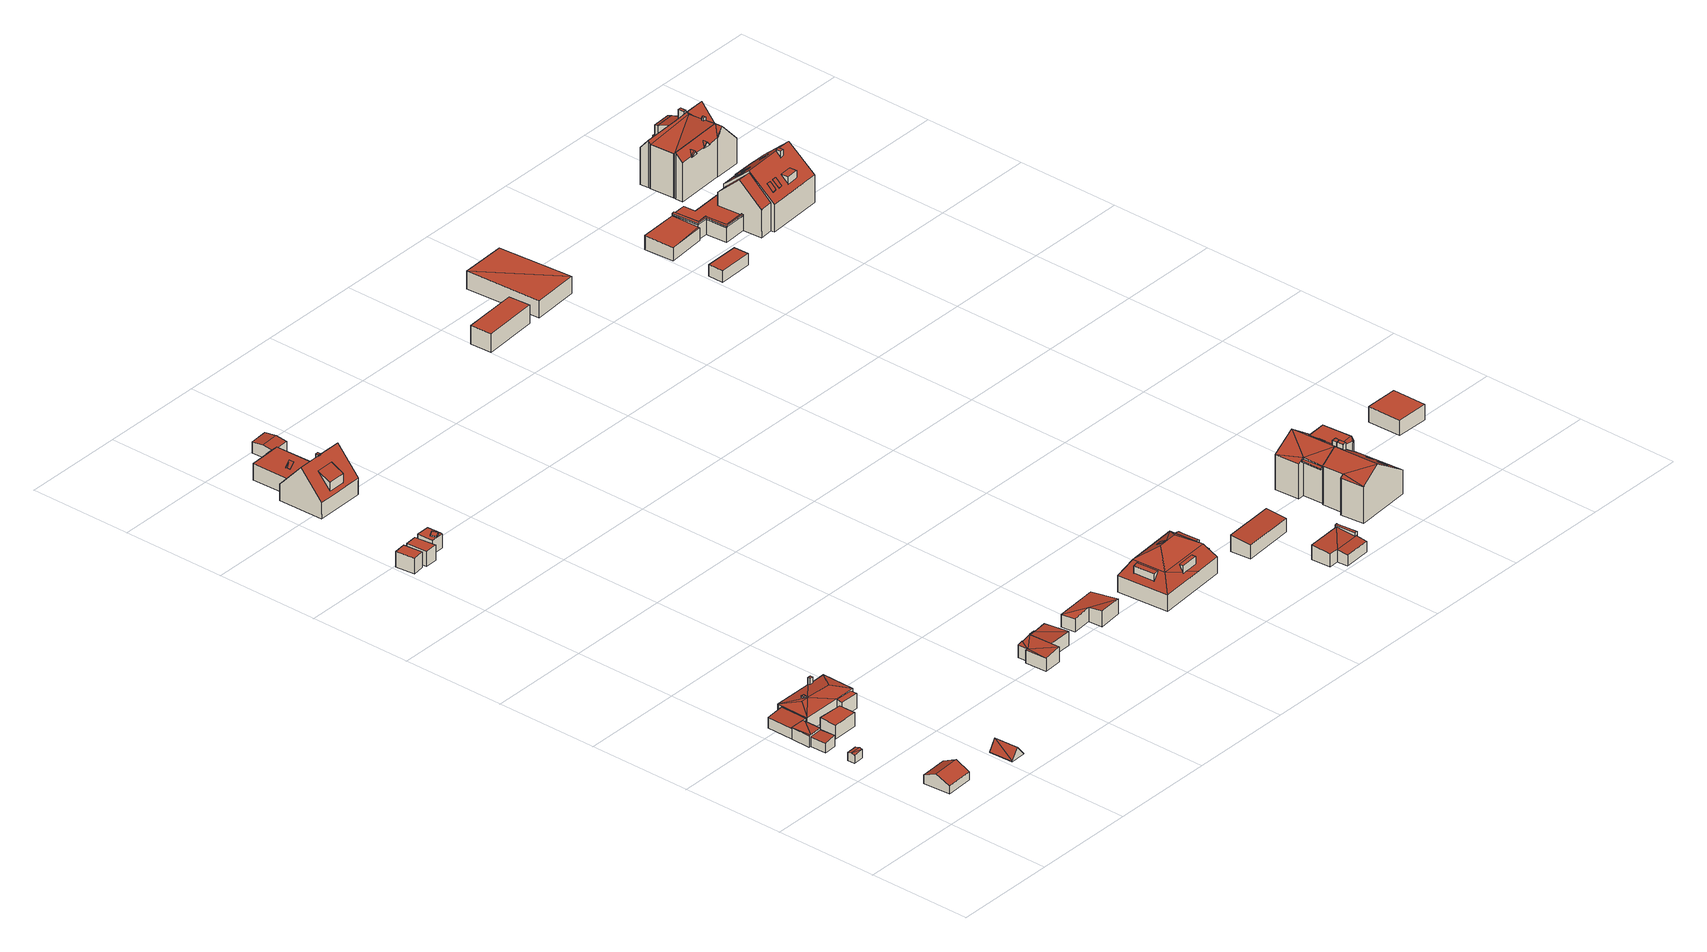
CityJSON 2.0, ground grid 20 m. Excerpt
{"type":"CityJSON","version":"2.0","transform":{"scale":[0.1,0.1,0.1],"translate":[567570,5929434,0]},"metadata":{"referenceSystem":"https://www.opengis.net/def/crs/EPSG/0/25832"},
"CityObjects":{
"building1":{"type":"Building","attributes":{"Grundfläche 2D":"28.765367","Grundhöhe NN":"0.963"},"geometry":[{"type":"Solid","lod":"3","boundaries":[[[[0,1,2,3]],[[4,0,3,5]],[[5,3,2,6,7]],[[4,5,7,8]],[[1,0,4,8,9]],[[2,1,9,6]],[[7,6,9,8]]]],"semantics":{"surfaces":[{"type":"RoofSurface"},{"type":"WallSurface"},{"type":"GroundSurface"}],"values":[[0,0,1,1,1,1,2]]}}]},
"building2":{"type":"Building","attributes":{"Grundfläche 2D":"3.026396","Grundhöhe NN":"0.778"},"geometry":[{"type":"Solid","lod":"3","boundaries":[[[[10,11,12,13]],[[14,13,15]],[[13,14,10]],[[15,13,12,16,17]],[[14,15,17,18]],[[11,10,14,18,19]],[[12,11,19,16]],[[17,16,19,18]]]],"semantics":{"surfaces":[{"type":"RoofSurface"},{"type":"WallSurface"},{"type":"GroundSurface"}],"values":[[0,0,0,1,1,1,1,2]]}}]},
"building3":{"type":"Building","attributes":{"Grundfläche 2D":"35.571450","Grundhöhe NN":"1.065"},"geometry":[{"type":"Solid","lod":"3","boundaries":[[[[20,21,22,23,24]],[[25,26,24,27]],[[25,27,28]],[[26,25,29]],[[30,31,32,33]],[[31,30,34]],[[22,21,35,36]],[[23,22,36,37]],[[24,38,39,20]],[[21,20,39,35]],[[24,23,27]],[[27,23,37,40,28]],[[31,29,25,28,40,41,32]],[[26,29,31,42,38,24]],[[33,32,41,43]],[[30,33,43,44]],[[34,30,44,45]],[[31,34,45,42]],[[42,45,44,43,41,40,37,36,35,39,38]]]],"semantics":{"surfaces":[{"type":"RoofSurface"},{"type":"WallSurface"},{"type":"GroundSurface"}],"values":[[0,0,0,0,0,0,1,1,1,1,1,1,1,1,1,1,1,1,2]]}}]},
"building4":{"type":"Building","attributes":{"Grundfläche 2D":"15.609626","Grundhöhe NN":"1.033"},"geometry":[{"type":"Solid","lod":"3","boundaries":[[[[46,47,48,49]],[[50,51,49,48]],[[51,52,46,49]],[[52,53,47,46]],[[53,50,48,47]],[[53,52,51,50]]]],"semantics":{"surfaces":[{"type":"RoofSurface"},{"type":"WallSurface"},{"type":"GroundSurface"}],"values":[[0,1,1,1,1,2]]}}]},
"building5":{"type":"Building","attributes":{"Grundfläche 2D":"75.733004","Grundhöhe NN":"1.033"},"children":["building5-1","building5-2"],"geometry":[{"type":"Solid","lod":"3","boundaries":[[[[54,55,56]],[[55,57,56]],[[57,58,59,60,56]],[[61,58,57]],[[62,63,61]],[[63,58,61]],[[64,58,62]],[[62,58,63]],[[64,65,66,59,58]],[[60,59,66]],[[67,68,69,70]],[[54,56,71,72]],[[55,54,72,73]],[[57,55,73,74]],[[61,57,74,75]],[[62,61,75,76]],[[69,77,78,66,65,64,62,76,79,70]],[[60,66,78,80]],[[56,60,80,71]],[[67,70,79,81]],[[68,67,81,82]],[[69,68,82,77]],[[72,71,80,78,77,82,81,79,76,75,74,73]]]],"semantics":{"surfaces":[{"type":"RoofSurface"},{"type":"WallSurface"},{"type":"GroundSurface"}],"values":[[0,0,0,0,0,0,0,0,0,0,0,1,1,1,1,1,1,1,1,1,1,1,2]]}}]},
"building5-1":{"type":"BuildingInstallation","parents":["building5"],"geometry":[{"type":"MultiSurface","lod":"3","boundaries":[[[83,84,85,86]],[[86,85,87,88]],[[83,86,88,89]],[[84,83,89,90]],[[85,84,90,87]]],"semantics":{"surfaces":[{"type":"RoofSurface"},{"type":"WallSurface"}],"values":[0,1,1,1,1]}}]},
"building5-2":{"type":"BuildingInstallation","parents":["building5"],"geometry":[{"type":"MultiSurface","lod":"3","boundaries":[[[91,92,93,94,95,96,97]],[[57,98,95,94]],[[55,57,94,93]],[[98,99,100,97,96,95]],[[100,56,54,92,91,97]],[[54,55,93,92]]],"semantics":{"surfaces":[{"type":"RoofSurface"},{"type":"WallSurface"}],"values":[0,1,1,1,1,1]}}]},
"building6":{"type":"Building","attributes":{"Grundfläche 2D":"14.058391","Grundhöhe NN":"1.141"},"geometry":[{"type":"Solid","lod":"3","boundaries":[[[[101,102,103]],[[101,103,104]],[[105,101,104,106]],[[103,102,107,108]],[[106,104,103,108,109]],[[105,106,109,110]],[[107,102,101,105,110]],[[109,108,107,110]]]],"semantics":{"surfaces":[{"type":"RoofSurface"},{"type":"WallSurface"},{"type":"GroundSurface"}],"values":[[0,0,0,1,1,1,1,2]]}}]},
"building7":{"type":"Building","attributes":{"Grundfläche 2D":"8.902549","Grundhöhe NN":"1.342"},"geometry":[{"type":"Solid","lod":"3","boundaries":[[[[111,112,113,114]],[[115,116,114,113]],[[116,117,111,114]],[[117,118,112,111]],[[118,115,113,112]],[[118,117,116,115]]]],"semantics":{"surfaces":[{"type":"RoofSurface"},{"type":"WallSurface"},{"type":"GroundSurface"}],"values":[[0,1,1,1,1,2]]}}]},
"building8":{"type":"Building","attributes":{"Grundfläche 2D":"9.671020","Grundhöhe NN":"1.329"},"geometry":[{"type":"Solid","lod":"3","boundaries":[[[[119,120,121,122]],[[123,124,122,121]],[[124,125,119,122]],[[125,126,120,119]],[[126,123,121,120]],[[126,125,124,123]]]],"semantics":{"surfaces":[{"type":"RoofSurface"},{"type":"WallSurface"},{"type":"GroundSurface"}],"values":[[0,1,1,1,1,2]]}}]},
"building9":{"type":"Building","attributes":{"Grundfläche 2D":"7.572092","Grundhöhe NN":"1.431"},"children":["building9-1"],"geometry":[{"type":"Solid","lod":"3","boundaries":[[[[127,128,129,130,131,132]],[[128,127,132,133,134]],[[135,130,129,128,134,136]],[[131,130,135,137]],[[132,131,137,133]],[[136,134,133,137,135]]]],"semantics":{"surfaces":[{"type":"RoofSurface"},{"type":"WallSurface"},{"type":"GroundSurface"}],"values":[[0,1,1,1,1,2]]}}]},
"building9-1":{"type":"BuildingInstallation","parents":["building9"],"geometry":[{"type":"MultiSurface","lod":"3","boundaries":[[[138,139,140,141]],[[142,143,141,140]],[[138,141,143,127]],[[139,138,127,144]],[[144,142,140,139]]],"semantics":{"surfaces":[{"type":"RoofSurface"},{"type":"WallSurface"}],"values":[0,1,1,1,1]}}]},
"building10":{"type":"Building","attributes":{"Grundfläche 2D":"122.732711","Grundhöhe NN":"0.985"},"children":["building10-1","building10-2","building10-3","building10-4"],"geometry":[{"type":"Solid","lod":"3","boundaries":[[[[145,146,147,148,149,150,151]],[[152,153,154,155,156,157,158,159,160,161,162],[146,145,163,164,165,166,148,147]],[[167,168,169,170]],[[152,171,167,153]],[[167,170,153]],[[172,173,158,157]],[[157,170,172]],[[155,154,153,170,157,156]],[[174,169,168]],[[174,172,170,169]],[[166,165,164,163,151,150,149]],[[145,151,163]],[[149,148,166]],[[171,152,162,175,176]],[[167,171,176,177]],[[168,167,177,178]],[[174,168,178,179]],[[172,174,179,180]],[[173,172,180,181]],[[159,158,173,181,182]],[[162,161,160,159,182,175]],[[178,177,176,175,182,181,180,179]]]],"semantics":{"surfaces":[{"type":"RoofSurface"},{"type":"WallSurface"},{"type":"GroundSurface"}],"values":[[0,0,0,0,0,0,0,0,0,0,1,1,1,1,1,1,1,1,1,1,1,2]]}}]},
"building10-1":{"type":"BuildingInstallation","parents":["building10"],"geometry":[{"type":"MultiSurface","lod":"3","boundaries":[[[183,184,185,186]],[[184,183,187,188]],[[183,186,189,187]],[[186,185,190,189]],[[185,184,188,190]]],"semantics":{"surfaces":[{"type":"RoofSurface"},{"type":"WallSurface"}],"values":[0,1,1,1,1]}}]},
"building10-2":{"type":"BuildingInstallation","parents":["building10"],"geometry":[{"type":"MultiSurface","lod":"3","boundaries":[[[191,192,193,194,195,196,197]],[[193,198,199,194]],[[195,194,199,200]],[[201,197,196,195,200,154]],[[191,197,201,202]],[[198,193,192,191,202,156]]],"semantics":{"surfaces":[{"type":"RoofSurface"},{"type":"WallSurface"}],"values":[0,1,1,1,1,1]}}]},
"building10-3":{"type":"BuildingInstallation","parents":["building10"],"geometry":[{"type":"MultiSurface","lod":"3","boundaries":[[[203,204,205,206]],[[205,204,207,208]],[[205,208,206]],[[208,209,206]],[[203,206,209,210]],[[204,203,210,207]]],"semantics":{"surfaces":[{"type":"RoofSurface"},{"type":"WallSurface"}],"values":[0,1,1,1,1,1]}}]},
"building10-4":{"type":"BuildingInstallation","parents":["building10"],"geometry":[{"type":"MultiSurface","lod":"3","boundaries":[[[211,212,213,214]],[[214,213,215,216]],[[211,214,216,217]],[[213,212,218,215]],[[212,211,217,218]]],"semantics":{"surfaces":[{"type":"RoofSurface"},{"type":"WallSurface"}],"values":[0,1,1,1,1]}}]},
"building11":{"type":"Building","attributes":{"Grundfläche 2D":"21.271327","Grundhöhe NN":"0.801"},"geometry":[{"type":"Solid","lod":"3","boundaries":[[[[219,220,221]],[[222,220,219]],[[223,219,221,224]],[[225,219,226]],[[222,219,225]],[[227,228,221,220]],[[228,229,224,221]],[[229,230,223,224]],[[230,231,219,223]],[[231,232,226,219]],[[232,233,225,226]],[[233,234,222,225]],[[234,227,220,222]],[[230,229,228,227,234,233,232,231]]]],"semantics":{"surfaces":[{"type":"RoofSurface"},{"type":"WallSurface"},{"type":"GroundSurface"}],"values":[[0,0,0,0,0,1,1,1,1,1,1,1,1,2]]}}]},
"building12":{"type":"Building","attributes":{"Grundfläche 2D":"23.156487","Grundhöhe NN":"0.763"},"geometry":[{"type":"Solid","lod":"3","boundaries":[[[[235,236,237]],[[238,239,235]],[[239,240,235]],[[235,240,241,242,236]],[[235,237,243,244]],[[238,235,244,245]],[[239,238,245,246]],[[240,239,246,247]],[[241,240,247,248]],[[242,241,248,249]],[[236,242,249,250]],[[237,236,250,243]],[[244,243,250,249,248,247,246,245]]]],"semantics":{"surfaces":[{"type":"RoofSurface"},{"type":"WallSurface"},{"type":"GroundSurface"}],"values":[[0,0,0,0,1,1,1,1,1,1,1,1,2]]}}]},
"building13":{"type":"Building","attributes":{"Grundfläche 2D":"15.712803","Grundhöhe NN":"0.996"},"geometry":[{"type":"Solid","lod":"3","boundaries":[[[[251,252,253,254]],[[255,251,254,256]],[[256,254,253,257,258]],[[255,256,258,259]],[[252,251,255,259,260]],[[253,252,260,257]],[[258,257,260,259]]]],"semantics":{"surfaces":[{"type":"RoofSurface"},{"type":"WallSurface"},{"type":"GroundSurface"}],"values":[[0,0,1,1,1,1,2]]}}]},
"building14":{"type":"Building","attributes":{"Grundfläche 2D":"34.696853","Grundhöhe NN":"0.841"},"geometry":[{"type":"Solid","lod":"3","boundaries":[[[[261,262,263,264]],[[261,264,265]],[[262,261,266]],[[267,268,264,263]],[[268,269,265,264]],[[269,270,261,265]],[[270,271,266,261]],[[271,272,262,266]],[[272,267,263,262]],[[272,271,270,269,268,267]]]],"semantics":{"surfaces":[{"type":"RoofSurface"},{"type":"WallSurface"},{"type":"GroundSurface"}],"values":[[0,0,0,1,1,1,1,1,1,2]]}}]},
"building15":{"type":"Building","attributes":{"Grundfläche 2D":"142.302192","Grundhöhe NN":"1.542"},"children":["building15-1","building15-2","building15-3","building15-4","building15-5","building15-6"],"geometry":[{"type":"Solid","lod":"3","boundaries":[[[[273,274,275,276,277]],[[278,279,280,273,277,281]],[[281,282,280,279,278]],[[283,284,285,276,275]],[[281,285,284,282]],[[286,276,285,287]],[[287,285,281]],[[288,289,276,286]],[[288,286,287,281,277,289]],[[277,276,289]],[[275,274,273,290,291]],[[284,283,275,291,292]],[[282,284,292,293]],[[273,280,282,293,290]],[[292,291,290,293]]]],"semantics":{"surfaces":[{"type":"RoofSurface"},{"type":"WallSurface"},{"type":"GroundSurface"}],"values":[[0,0,0,0,0,0,0,0,0,0,1,1,1,1,2]]}}]},
"building15-1":{"type":"BuildingInstallation","parents":["building15"],"geometry":[{"type":"MultiSurface","lod":"3","boundaries":[[[294,295,296,297]],[[294,297,298,299]],[[295,294,299,300]],[[297,296,301,298]],[[296,295,300,301]]],"semantics":{"surfaces":[{"type":"RoofSurface"},{"type":"WallSurface"}],"values":[0,1,1,1,1]}}]},
"building15-2":{"type":"BuildingInstallation","parents":["building15"],"geometry":[{"type":"MultiSurface","lod":"3","boundaries":[[[302,303,304,305]],[[304,303,306,307]],[[305,304,307,308]],[[302,305,308,309]],[[303,302,309,306]]],"semantics":{"surfaces":[{"type":"RoofSurface"},{"type":"WallSurface"}],"values":[0,1,1,1,1]}}]},
"building15-3":{"type":"BuildingInstallation","parents":["building15"],"geometry":[{"type":"MultiSurface","lod":"3","boundaries":[[[310,311,312,313,314,315,316,317,318]],[[318,319,311,310]],[[315,314,313,320,321]],[[322,319,318,317,316,315,321,323]]],"semantics":{"surfaces":[{"type":"RoofSurface"},{"type":"WallSurface"}],"values":[0,1,1,1]}}]},
"building15-4":{"type":"BuildingInstallation","parents":["building15"],"geometry":[{"type":"MultiSurface","lod":"3","boundaries":[[[324,325,326,327]],[[279,328,326,325,329]],[[327,326,328]],[[325,324,278,329]]],"semantics":{"surfaces":[{"type":"RoofSurface"},{"type":"WallSurface"}],"values":[0,1,1,1]}}]},
"building15-5":{"type":"BuildingInstallation","parents":["building15"],"geometry":[{"type":"MultiSurface","lod":"3","boundaries":[[[330,331,332,333]],[[331,330,334,335]],[[332,331,335]],[[334,330,333]]],"semantics":{"surfaces":[{"type":"RoofSurface"},{"type":"WallSurface"}],"values":[0,1,1,1]}}]},
"building15-6":{"type":"BuildingInstallation","parents":["building15"],"geometry":[{"type":"MultiSurface","lod":"3","boundaries":[[[336,337,338,339]],[[340,341,339,338]],[[341,342,336,339]],[[342,343,337,336]],[[343,340,338,337]],[[343,342,341,340]]],"semantics":{"surfaces":[{"type":"RoofSurface"},{"type":"WallSurface"},{"type":"OuterCeilingSurface"}],"values":[0,1,1,1,1,2]}}]},
"building16":{"type":"Building","attributes":{"Grundfläche 2D":"39.949111","Grundhöhe NN":"1.411"},"geometry":[{"type":"Solid","lod":"3","boundaries":[[[[344,345,346,347]],[[348,349,347,346]],[[349,350,344,347]],[[350,351,345,344]],[[351,348,346,345]],[[351,350,349,348]]]],"semantics":{"surfaces":[{"type":"RoofSurface"},{"type":"WallSurface"},{"type":"GroundSurface"}],"values":[[0,1,1,1,1,2]]}}]},
"building17":{"type":"Building","attributes":{"Grundfläche 2D":"39.279171","Grundhöhe NN":"1.179"},"children":["building17-1"],"geometry":[{"type":"Solid","lod":"3","boundaries":[[[[352,353,354]],[[353,355,354]],[[353,356,357,358]],[[353,358,359,360]],[[360,355,353]],[[360,359,358,361,362]],[[363,355,360]],[[352,354,364,365]],[[353,352,365,366]],[[356,353,366,367]],[[357,356,367,368]],[[358,357,368,369]],[[361,358,369,370]],[[362,361,370,371]],[[360,362,371,372]],[[363,360,372,373]],[[354,355,374,364]],[[355,363,373,374]],[[374,373,372,371,370,369,368,367,366,365,364]]]],"semantics":{"surfaces":[{"type":"RoofSurface"},{"type":"WallSurface"},{"type":"GroundSurface"}],"values":[[0,0,0,0,0,0,0,1,1,1,1,1,1,1,1,1,1,1,2]]}}]},
"building17-1":{"type":"BuildingInstallation","parents":["building17"],"geometry":[{"type":"MultiSurface","lod":"3","boundaries":[[[375,376,377,378,379,380,381,382]],[[352,353,383,359,378,377,376,375]],[[359,360,363,380,379,378]],[[380,363,355,381]],[[355,354,382,381]],[[354,352,375,382]]],"semantics":{"surfaces":[{"type":"RoofSurface"},{"type":"WallSurface"}],"values":[0,1,1,1,1,1]}}]},
"building18":{"type":"Building","attributes":{"Grundfläche 2D":"45.329506","Grundhöhe NN":"1.155"},"geometry":[{"type":"Solid","lod":"3","boundaries":[[[[384,385,386,387]],[[388,389,387,386]],[[389,390,384,387]],[[390,391,385,384]],[[391,388,386,385]],[[391,390,389,388]]]],"semantics":{"surfaces":[{"type":"RoofSurface"},{"type":"WallSurface"},{"type":"GroundSurface"}],"values":[[0,1,1,1,1,2]]}}]},
"building19":{"type":"Building","attributes":{"Grundfläche 2D":"93.588406","Grundhöhe NN":"1.246"},"children":["building19-1","building19-2","building19-3","building19-4"],"geometry":[{"type":"Solid","lod":"3","boundaries":[[[[392,393,394,395,396,397,398,399]],[[400,401,399,398,397]],[[402,403,401]],[[403,399,401]],[[404,405,400,397,396,395,394,393,406,407]],[[401,400,405,408]],[[402,401,408,409]],[[403,402,409,410]],[[392,399,403,410,411]],[[393,392,411,406]],[[407,406,411,410,409,408,405,404]]]],"semantics":{"surfaces":[{"type":"RoofSurface"},{"type":"WallSurface"},{"type":"GroundSurface"}],"values":[[0,0,0,0,1,1,1,1,1,1,2]]}}]},
"building19-1":{"type":"BuildingInstallation","parents":["building19"],"geometry":[{"type":"MultiSurface","lod":"3","boundaries":[[[412,413,414,415,416,417]],[[418,415,414,413,396,419]],[[418,420,416,415]],[[420,394,417,416]],[[394,395,396,413,412,417]]],"semantics":{"surfaces":[{"type":"RoofSurface"},{"type":"WallSurface"}],"values":[0,1,1,1,1]}}]},
"building19-2":{"type":"BuildingInstallation","parents":["building19"],"geometry":[{"type":"MultiSurface","lod":"3","boundaries":[[[421,422,423,424,425,426]],[[427,428,422,421,426]],[[428,429,430,424,423,422]],[[430,431,425,424]],[[431,427,426,425]]],"semantics":{"surfaces":[{"type":"RoofSurface"},{"type":"WallSurface"}],"values":[0,1,1,1,1]}}]},
"building19-3":{"type":"BuildingInstallation","parents":["building19"],"geometry":[{"type":"MultiSurface","lod":"3","boundaries":[[[432,425,433,434]],[[425,432,435,431]],[[433,425,431,436]],[[434,433,436,437]],[[432,434,437,435]]],"semantics":{"surfaces":[{"type":"RoofSurface"},{"type":"WallSurface"}],"values":[0,1,1,1,1]}}]},
"building19-4":{"type":"BuildingInstallation","parents":["building19"],"geometry":[{"type":"MultiSurface","lod":"3","boundaries":[[[438,439,440,441,442,443]],[[444,445,443,442,441]],[[445,446,438,443]],[[446,447,439,438]],[[441,440,439,447,448,444]]],"semantics":{"surfaces":[{"type":"RoofSurface"},{"type":"WallSurface"}],"values":[0,1,1,1,1]}}]},
"building20":{"type":"Building","attributes":{"Grundfläche 2D":"95.461727","Grundhöhe NN":"1.353"},"children":["building20-1","building20-2","building20-3"],"geometry":[{"type":"Solid","lod":"3","boundaries":[[[[449,450,451,452]],[[453,452,451,454]],[[455,454,451,450,456]],[[454,455,457,458]],[[459,453,454,458]],[[460,397,396,395,461,462,394,393,463],[464,465,466,467,468,457,455,456,450,449],[469,470,469,397]],[[471,472,460]],[[472,397,460]],[[471,473,474,472]],[[400,397,472]],[[452,465,464,449]],[[458,457,468]],[[468,467,466,453,459,458]],[[466,465,452,453]],[[463,393,475,476]],[[471,460,463,476,477]],[[473,471,477,478]],[[478,479,480,481,482,472,474,473]],[[483,400,472,482,481,480,484,485]],[[393,394,462,461,395,396,397,400,483,485,484,486,487,488,489,490,475]],[[477,476,475,490,489,488,487,486,484,480,479,478]]]],"semantics":{"surfaces":[{"type":"RoofSurface"},{"type":"WallSurface"},{"type":"GroundSurface"}],"values":[[0,0,0,0,0,0,0,0,0,0,1,1,1,1,1,1,1,1,1,1,2]]}}]},
"building20-1":{"type":"BuildingInstallation","parents":["building20"],"geometry":[{"type":"MultiSurface","lod":"3","boundaries":[[[412,491,492,417,493,494,495,413]],[[394,496,493,417]],[[496,497,498,495,494,493]],[[413,495,498,396]],[[396,395,461,462,394,417,492,491,412,413]]],"semantics":{"surfaces":[{"type":"RoofSurface"},{"type":"WallSurface"}],"values":[0,1,1,1,1]}}]},
"building20-2":{"type":"BuildingInstallation","parents":["building20"],"geometry":[{"type":"MultiSurface","lod":"3","boundaries":[[[499,500,501]],[[500,499,502,503,504,505]],[[506,502,499,501,507,470]],[[503,502,506,508]],[[504,503,508,509]],[[469,500,505,504,509,510]],[[501,500,469,507]]],"semantics":{"surfaces":[{"type":"RoofSurface"},{"type":"WallSurface"}],"values":[0,0,1,1,1,1,1]}}]},
"building20-3":{"type":"BuildingInstallation","parents":["building20"],"geometry":[{"type":"MultiSurface","lod":"3","boundaries":[[[511,483,482,512]],[[482,481,513,512]],[[511,512,513,514]],[[483,511,514,485]],[[514,513,481,485]]],"semantics":{"surfaces":[{"type":"RoofSurface"},{"type":"WallSurface"},{"type":"OuterCeilingSurface"}],"values":[0,1,1,1,2]}}]},
"building21":{"type":"Building","attributes":{"Grundfläche 2D":"133.664574","Grundhöhe NN":"1.134"},"geometry":[{"type":"Solid","lod":"3","boundaries":[[[[515,516,517]],[[518,516,515]],[[519,520,517,516]],[[520,521,515,517]],[[521,522,518,515]],[[522,519,516,518]],[[522,521,520,519]]]],"semantics":{"surfaces":[{"type":"RoofSurface"},{"type":"WallSurface"},{"type":"GroundSurface"}],"values":[[0,0,1,1,1,1,2]]}}]},
"building22":{"type":"Building","attributes":{"Grundfläche 2D":"41.873946","Grundhöhe NN":"2.669"},"geometry":[{"type":"Solid","lod":"3","boundaries":[[[[523,524,525,526,527]],[[528,525,524,523,529,530]],[[526,525,528,531]],[[527,526,531,532]],[[523,527,532,529]],[[528,530,529,532,531]]]],"semantics":{"surfaces":[{"type":"RoofSurface"},{"type":"WallSurface"},{"type":"GroundSurface"}],"values":[[0,1,1,1,1,2]]}}]},
"building23":{"type":"Building","attributes":{"Grundfläche 2D":"19.452746","Grundhöhe NN":"1.182"},"geometry":[{"type":"Solid","lod":"3","boundaries":[[[[533,534,535,536]],[[537,538,536,535]],[[538,539,533,536]],[[539,540,534,533]],[[540,537,535,534]],[[540,539,538,537]]]],"semantics":{"surfaces":[{"type":"RoofSurface"},{"type":"WallSurface"},{"type":"GroundSurface"}],"values":[[0,1,1,1,1,2]]}}]},
"building24":{"type":"Building","attributes":{"Grundfläche 2D":"234.276324","Grundhöhe NN":"1.139"},"children":["building24-1","building24-2","building24-3","building24-4","building24-5","building24-6","building24-7","building24-8"],"geometry":[{"type":"Solid","lod":"3","boundaries":[[[[541,542,543,544,545,546,547,548,549,550,551,552,553,554,555]],[[556,557,558,559,560,561]],[[562,563,564,565,566,560,559,558,557]],[[563,567,568,564]],[[569,570,571,572,573]],[[570,569,574]],[[575,576,577,578]],[[576,579,580,577]],[[573,572,581,582]],[[569,573,582,583]],[[574,569,583,584]],[[570,574,584,585]],[[579,544,543,580]],[[541,586,587,578,577,580,543,542]],[[575,578,587,588]],[[545,589,590,546]],[[547,546,590,591]],[[548,547,591,592]],[[549,548,592,581,572,550]],[[552,551,550,572,571,570]],[[552,570,585,593,553]],[[554,553,593,594]],[[541,555,554,594,595,586]],[[556,561,596,597]],[[562,557,556,597,598]],[[563,562,598,599]],[[567,563,599,600]],[[568,567,600,601]],[[564,568,601,602]],[[564,602,589,545,565]],[[579,576,575,588,596,561,560,566,565,545,544]],[[595,594,593,585,584,583,582,581,592,591,590,589,602,601,600,599,598,597,596,588,587,586]]]],"semantics":{"surfaces":[{"type":"RoofSurface"},{"type":"WallSurface"},{"type":"GroundSurface"}],"values":[[0,0,0,0,0,0,0,0,1,1,1,1,1,1,1,1,1,1,1,1,1,1,1,1,1,1,1,1,1,1,1,2]]}}]},
"building24-1":{"type":"BuildingInstallation","parents":["building24"],"geometry":[{"type":"MultiSurface","lod":"3","boundaries":[[[603,604,605,606,607,608,609,610,611,612,613,614,615]],[[542,608,607,541]],[[609,608,542,616]],[[617,611,610,609,616,618]],[[619,612,611,617]],[[613,612,619,549]],[[549,550,614,613]],[[550,551,552,603,615,614]],[[552,553,604,603]],[[553,554,605,604]],[[554,555,541,607,606,605]]],"semantics":{"surfaces":[{"type":"RoofSurface"},{"type":"WallSurface"}],"values":[0,1,1,1,1,1,1,1,1,1,1]}}]},
"building24-2":{"type":"BuildingInstallation","parents":["building24"],"geometry":[{"type":"MultiSurface","lod":"3","boundaries":[[[620,621,622,623,624,625]],[[626,627,624,623]],[[625,624,627,628]],[[628,629,621,620,625]],[[623,622,621,629,626]]],"semantics":{"surfaces":[{"type":"RoofSurface"},{"type":"WallSurface"}],"values":[0,1,1,1,1]}}]},
"building24-3":{"type":"BuildingInstallation","parents":["building24"],"geometry":[{"type":"MultiSurface","lod":"3","boundaries":[[[630,631,632,633,634,635]],[[636,637,635,634,633]],[[637,638,630,635]],[[638,639,631,630]],[[639,640,636,633,632,631]]],"semantics":{"surfaces":[{"type":"RoofSurface"},{"type":"WallSurface"}],"values":[0,1,1,1,1]}}]},
"building24-4":{"type":"BuildingInstallation","parents":["building24"],"geometry":[{"type":"MultiSurface","lod":"3","boundaries":[[[641,642,643,644,645,646]],[[646,645,644,647,648]],[[648,649,641,646]],[[649,650,643,642,641]],[[650,647,644,643]]],"semantics":{"surfaces":[{"type":"RoofSurface"},{"type":"WallSurface"}],"values":[0,1,1,1,1]}}]},
"building24-5":{"type":"BuildingInstallation","parents":["building24"],"geometry":[{"type":"MultiSurface","lod":"3","boundaries":[[[651,652,653,654,655,656]],[[657,658,656,655,654]],[[658,659,651,656]],[[659,660,652,651]],[[660,657,654,653,652]]],"semantics":{"surfaces":[{"type":"RoofSurface"},{"type":"WallSurface"}],"values":[0,1,1,1,1]}}]},
"building24-6":{"type":"BuildingInstallation","parents":["building24"],"geometry":[{"type":"MultiSurface","lod":"3","boundaries":[[[661,662,663,664]],[[662,661,665,666]],[[662,666,558,663]],[[663,558,559,664]],[[559,665,661,664]]],"semantics":{"surfaces":[{"type":"RoofSurface"},{"type":"WallSurface"}],"values":[0,1,1,1,1]}}]},
"building24-7":{"type":"BuildingInstallation","parents":["building24"],"geometry":[{"type":"MultiSurface","lod":"3","boundaries":[[[667,668,669,670]],[[670,669,671,672]],[[667,670,672,673]],[[668,667,673,674]],[[669,668,674,671]]],"semantics":{"surfaces":[{"type":"RoofSurface"},{"type":"WallSurface"}],"values":[0,1,1,1,1]}}]},
"building24-8":{"type":"BuildingInstallation","parents":["building24"],"geometry":[{"type":"MultiSurface","lod":"3","boundaries":[[[675,676,677,678]],[[678,677,679,680]],[[678,680,675]],[[676,679,677]]],"semantics":{"surfaces":[{"type":"RoofSurface"},{"type":"WallSurface"}],"values":[0,1,1,1]}}]},
"building25":{"type":"Building","attributes":{"Grundfläche 2D":"149.495103","Grundhöhe NN":"1.406"},"children":["building25-1","building25-2","building25-3","building25-4"],"geometry":[{"type":"MultiSurface","lod":"3","boundaries":[[[681,682,683,684]],[[682,685,683]],[[686,687,688,689,690,691,692,693,694,685,682]],[[693,695,694]],[[696,697,698,699,700,701,702,703,704,705,706,707]],[[708,709,710]],[[709,711,710]],[[712,709,708]],[[713,714,715,716,711,709]],[[717,718,698,697,696,707,719,720]],[[700,699,721,722,723,724,725,702,701]],[[726,727,703]],[[727,704,703]],[[728,704,727]],[[710,704,728]],[[729,704,710,711,730]],[[731,732,733,695,693,709,712,734]],[[735,714,713,709,693,692,736,689,688,687,737,738]],[[739,740,735]],[[740,714,735]],[[741,715,740]],[[715,714,740]],[[738,742,743,744,732,731,745,746,735]],[[716,747,748,749]],[[749,711,716]],[[729,730,711,749,704]],[[705,704,749]],[[681,742,738,682]],[[687,686,682,738,737]],[[733,732,685,694,695]],[[732,744,683,685]],[[684,683,744,743]],[[681,684,743,742]],[[702,701,700,699,698,697,696,707,706,750,751,703]],[[726,703,751,752]],[[728,727,726,752,753]],[[708,710,754,755]],[[710,728,753,754]],[[734,712,708,755,756]],[[731,734,756,757]],[[745,731,757,758]],[[746,745,758,759]],[[735,746,759,760]],[[739,735,760,761]],[[740,739,761,762]],[[741,740,762,763]],[[715,741,763,764]],[[716,715,764,765]],[[748,747,766,767]],[[747,716,765,766]],[[749,748,767,768]],[[705,749,768,769]],[[706,705,769,750]],[[759,758,757,756,755,754,753,752,751,750,769,768,767,766,765,764,763,762,761,760]]],"semantics":{"surfaces":[{"type":"RoofSurface"},{"type":"WallSurface"},{"type":"GroundSurface"}],"values":[0,0,0,0,0,0,0,0,0,0,0,0,0,0,0,0,0,0,0,0,0,0,0,0,0,0,0,1,1,1,1,1,1,1,1,1,1,1,1,1,1,1,1,1,1,1,1,1,1,1,1,1,1,2]}}]},
"building25-1":{"type":"BuildingInstallation","parents":["building25"],"geometry":[{"type":"MultiSurface","lod":"3","boundaries":[[[696,720,770,771,772]],[[771,773,772]],[[717,697,773,771,770]],[[717,770,720]]],"semantics":{"surfaces":[{"type":"RoofSurface"},{"type":"WallSurface"}],"values":[0,0,0,1]}}]},
"building25-2":{"type":"BuildingInstallation","parents":["building25"],"geometry":[{"type":"MultiSurface","lod":"3","boundaries":[[[774,775,776,777,778]],[[775,774,691,690]],[[779,780,777,776,775,690,689]],[[778,777,780,781]],[[691,774,778,781,692]]],"semantics":{"surfaces":[{"type":"RoofSurface"},{"type":"WallSurface"}],"values":[0,1,1,1,1]}}]},
"building25-3":{"type":"BuildingInstallation","parents":["building25"],"geometry":[{"type":"MultiSurface","lod":"3","boundaries":[[[782,783,784,785,786,787]],[[785,784,783,788,729,789]],[[789,790,786,785]],[[790,730,791,782,787,786]],[[791,788,783,782]]],"semantics":{"surfaces":[{"type":"RoofSurface"},{"type":"WallSurface"}],"values":[0,1,1,1,1]}}]},
"building25-4":{"type":"BuildingInstallation","parents":["building25"],"geometry":[{"type":"MultiSurface","lod":"3","boundaries":[[[722,792,700]],[[793,700,792]],[[701,792,724]],[[701,793,792]],[[792,722,723,724]]],"semantics":{"surfaces":[{"type":"RoofSurface"},{"type":"WallSurface"}],"values":[0,0,0,0,1]}}]}
},
"vertices":[
[65,86,39],[67,59,26],[120,62,26],[119,89,39],[64,113,26],[118,116,26],[120,62,10],[118,116,10],[64,113,10],[67,59,10],
[60,246,26],[59,255,24],[39,254,24],[39,246,26],[60,241,24],[39,240,24],[39,254,8],[39,240,8],[60,241,8],[59,255,8],
[59,362,35],[60,414,35],[26,414,32],[25,363,32],[52,362,35],[28,325,34],[52,358,35],[25,363,34],[24,325,34],[51,324,36],[54,295,32],[51,324,32],[28,325,30],[29,293,30],[53,324,32],[60,414,11],[26,414,11],[25,363,11],[52,362,11],[59,362,11],[24,325,11],[28,325,11],[51,324,11],[29,293,11],[54,295,11],[53,324,11],
[122,310,37],[122,342,37],[74,343,37],[73,309,37],[74,343,10],[73,309,10],[122,310,10],[122,342,10],
[141,421,40],[135,421,40],[141,419,40],[135,420,40],[97,389,46],[148,387,46],[172,419,41],[60,422,38],[59,358,38],[82,390,45],[131,356,40],[166,355,41],[171,355,41],[130,343,39],[166,342,39],[166,355,39],[131,356,39],[141,419,10],[141,421,10],[135,421,10],[135,420,10],[60,422,10],[59,358,10],[166,355,10],[171,355,10],[131,356,10],[172,419,10],[130,343,10],[166,342,10],
[98,399,47],[93,400,47],[92,394,47],[97,393,47],[92,394,45],[97,393,45],[98,399,43],[93,400,43],
[141,419,53],[141,421,53],[135,421,53],[135,420,53],[135,416,53],[137,416,53],[141,416,53],[135,416,41],[137,416,41],[141,416,41],
[218,90,32],[204,89,12],[206,42,12],[220,42,32],[234,90,12],[236,43,12],[204,89,11],[206,42,11],[236,43,11],[234,90,11],
[28,1158,43],[24,1195,43],[1,1192,43],[5,1155,43],[1,1192,13],[5,1155,13],[28,1158,13],[24,1195,13],
[58,1155,43],[54,1196,43],[31,1194,43],[34,1154,43],[31,1194,13],[34,1154,13],[58,1155,13],[54,1196,13],
[78,1170,42],[92,1170,42],[92,1173,42],[91,1200,42],[66,1200,42],[67,1169,42],[67,1169,14],[92,1170,14],[91,1200,14],[92,1173,14],[66,1200,14],
[78,1170,44],[85,1172,47],[81,1183,47],[74,1180,44],[81,1183,42],[74,1180,42],[85,1172,42],
[99,1413,77],[90,1413,77],[76,1413,77],[65,1413,77],[65,1387,65],[98,1388,65],[99,1388,65],[131,1427,93],[99,1426,93],[86,1426,93],[85,1426,93],[80,1426,93],[65,1426,93],[36,1425,93],[37,1382,42],[65,1382,42],[99,1383,42],[132,1384,42],[99,1388,47],[98,1388,47],[67,1387,48],[65,1387,48],[109,1471,42],[108,1544,42],[82,1516,72],[84,1443,72],[130,1471,42],[56,1470,42],[35,1470,42],[54,1543,42],[132,1384,10],[130,1471,10],[109,1471,10],[108,1544,10],[54,1543,10],[56,1470,10],[35,1470,10],[37,1382,10],
[100,1492,53],[99,1501,54],[91,1500,63],[91,1492,63],[100,1492,52],[99,1501,53],[91,1492,62],[91,1500,62],
[80,1431,95],[80,1426,95],[80,1425,95],[85,1425,95],[86,1425,95],[86,1426,95],[85,1431,95],[80,1425,92],[85,1425,92],[86,1425,92],[85,1431,86],[80,1431,87],
[66,1474,54],[75,1474,64],[75,1483,64],[66,1483,54],[75,1474,63],[75,1483,63],[66,1483,53],[66,1474,53],
[87,1534,54],[76,1534,54],[76,1524,64],[87,1524,64],[76,1524,63],[87,1524,63],[87,1534,53],[76,1534,53],
[457,221,33],[487,242,37],[468,241,34],[490,181,37],[456,241,33],[468,242,34],[454,179,33],[452,221,33],[487,242,8],[468,241,8],[468,242,8],[456,241,8],[457,221,8],[452,221,8],[454,179,8],[490,181,8],
[507,248,31],[537,201,36],[534,250,32],[507,250,31],[496,250,31],[496,247,31],[487,246,31],[489,199,36],[534,250,8],[507,248,8],[507,250,8],[496,250,8],[496,247,8],[487,246,8],[489,199,8],[537,201,8],
[116,1574,35],[117,1552,32],[152,1554,32],[151,1576,35],[115,1597,32],[150,1599,32],[152,1554,10],[150,1599,10],[115,1597,10],[117,1552,10],
[614,223,35],[662,200,38],[655,253,33],[572,246,33],[575,219,34],[616,195,39],[655,253,8],[572,246,8],[575,219,8],[614,223,8],[616,195,8],[662,200,8],
[853,148,47],[848,206,47],[844,249,47],[829,230,75],[835,163,75],[765,149,61],[773,148,58],[801,143,47],[729,155,75],[713,136,47],[771,243,47],[705,237,47],[724,221,75],[774,192,97],[758,191,97],[783,193,97],[799,194,97],[853,148,15],[844,249,15],[705,237,15],[713,136,15],
[781,236,60],[771,236,59],[772,227,73],[782,228,73],[782,228,72],[781,236,59],[771,236,58],[772,227,72],
[782,211,86],[773,211,85],[773,198,94],[783,198,94],[773,211,84],[773,198,93],[783,198,93],[782,211,85],
[837,221,73],[830,220,74],[834,181,74],[834,179,74],[840,179,73],[844,179,72],[843,189,72],[841,215,72],[841,221,72],[841,221,57],[840,179,64],[844,179,58],[841,215,57],[843,189,58],
[765,157,73],[765,147,73],[800,150,73],[800,159,73],[800,150,58],[765,147,58],
[714,210,72],[717,169,72],[728,169,74],[724,211,74],[714,210,58],[717,169,58],
[872,182,40],[868,209,40],[848,206,41],[852,179,41],[848,206,38],[852,179,38],[872,182,38],[868,209,38],
[1022,143,41],[1019,183,45],[919,175,46],[922,135,42],[919,175,14],[922,135,14],[1022,143,14],[1019,183,14],
[1056,67,40],[1056,64,40],[1061,67,40],[1061,64,40],[988,60,40],[991,22,37],[1009,23,37],[1059,26,36],[1062,26,36],[1011,2,34],[1063,5,33],[1064,26,36],[1061,67,12],[1056,67,12],[1056,64,12],[988,60,12],[991,22,12],[1009,23,12],[1011,2,12],[1063,5,12],[1062,26,12],[1064,26,12],[1061,64,12],
[1056,67,43],[1056,64,43],[1057,64,43],[1059,26,43],[1062,26,43],[1064,26,43],[1061,64,43],[1061,67,43],[1057,64,40],
[705,1499,48],[702,1541,48],[595,1533,48],[598,1491,48],[595,1533,12],[598,1491,12],[705,1499,12],[702,1541,12],
[1235,73,59],[1228,161,59],[1174,157,98],[1167,156,103],[1166,156,104],[1160,155,108],[1161,143,108],[1165,67,108],[1127,153,87],[1129,111,88],[1122,110,84],[1126,64,84],[1166,156,12],[1127,153,12],[1228,161,12],[1167,156,12],[1129,111,12],[1122,110,12],[1126,64,12],[1235,73,12],
[1167,156,113],[1166,156,113],[1167,144,113],[1167,143,113],[1175,144,113],[1174,157,113],[1167,143,104],[1167,144,104],[1175,144,98],
[1212,95,75],[1211,100,75],[1207,99,79],[1201,99,82],[1202,92,82],[1212,93,75],[1212,93,74],[1211,100,74],[1207,99,78],[1201,99,81],[1202,92,81],
[1212,92,75],[1202,85,82],[1212,85,75],[1212,92,74],[1202,85,81],[1212,85,74],
[1211,123,74],[1202,123,81],[1202,118,81],[1202,115,81],[1204,115,80],[1212,116,74],[1202,115,80],[1212,116,73],[1211,123,73],[1202,123,80],[1202,118,80],
[1179,225,91],[1178,225,92],[1216,228,92],[1218,231,83],[1223,168,83],[1220,171,92],[1182,166,92],[1182,171,92],[1183,166,91],[1220,167,83],[1222,167,83],[1154,243,108],[1173,156,99],[1174,156,98],[1222,248,59],[1212,230,67],[1218,231,62],[1223,168,62],[1222,167,63],[1220,167,64],[1165,194,102],[1166,191,102],[1109,240,82],[1124,193,88],[1112,192,82],[1119,192,86],[1228,161,14],[1222,248,14],[1109,240,14],[1112,192,14],[1119,192,14],[1124,193,14],[1124,193,82],[1124,193,86],[1127,153,86],[1127,153,14],[1127,153,82],[1166,156,14],[1167,156,14],[1173,156,14],[1174,156,14],[1174,157,14],
[1173,156,113],[1174,156,113],[1174,165,113],[1172,165,113],[1165,165,113],[1174,165,98],[1172,165,99],[1165,165,104],
[1166,191,103],[1165,194,103],[1165,191,103],[1179,192,94],[1178,204,94],[1165,204,103],[1165,196,103],[1179,192,93],[1165,191,102],[1178,204,93],[1165,204,102],[1165,196,102],
[1122,153,84],[1119,192,84],[1119,192,82],[1122,153,82],
[820,1506,44],[719,1646,46],[729,1499,44],[809,1652,44],[719,1646,11],[729,1499,11],[820,1506,11],[809,1652,11],
[1348,241,57],[1348,239,57],[1349,175,57],[1412,175,57],[1412,241,57],[1349,175,27],[1348,241,27],[1348,239,27],[1412,175,27],[1412,241,27],
[1071,1339,34],[1070,1368,34],[1004,1367,34],[1004,1337,34],[1004,1367,12],[1004,1337,12],[1071,1339,12],[1070,1368,12],
[1146,1413,40],[1146,1416,40],[1143,1465,40],[1169,1467,40],[1169,1474,40],[1168,1486,40],[1106,1482,40],[1105,1506,40],[1078,1505,40],[1073,1504,40],[1077,1455,40],[1077,1451,40],[1098,1452,40],[1101,1410,40],[1105,1411,40],[1286,1378,65],[1282,1430,111],[1253,1428,111],[1246,1427,111],[1172,1422,111],[1176,1371,65],[1279,1481,65],[1255,1480,65],[1208,1477,65],[1169,1474,65],[1169,1467,71],[1254,1485,61],[1208,1482,61],[1002,1442,36],[1077,1451,36],[1077,1455,36],[1073,1504,38],[999,1500,38],[1077,1448,36],[1175,1378,65],[1172,1422,107],[1146,1420,107],[1149,1376,65],[1169,1467,65],[1143,1465,65],[1073,1504,11],[999,1500,11],[1002,1442,11],[1077,1448,11],[1077,1451,11],[1146,1413,11],[1149,1376,11],[1175,1378,11],[1169,1474,11],[1168,1486,11],[1106,1482,11],[1105,1506,11],[1098,1452,11],[1101,1410,11],[1105,1411,11],[1176,1371,11],[1286,1378,11],[1279,1481,11],[1255,1480,11],[1254,1485,11],[1208,1482,11],[1208,1477,11],
[1077,1451,43],[1098,1452,43],[1101,1410,43],[1105,1411,43],[1146,1413,43],[1146,1416,43],[1105,1414,43],[1102,1453,43],[1102,1456,43],[1082,1455,43],[1078,1505,43],[1073,1504,43],[1077,1455,43],[1105,1414,40],[1102,1456,40],[1102,1453,40],[1082,1455,40],
[1193,1385,77],[1196,1385,77],[1196,1387,79],[1196,1397,89],[1188,1397,89],[1188,1384,77],[1196,1397,88],[1188,1397,88],[1188,1384,76],[1196,1385,76],
[1212,1386,77],[1211,1398,89],[1210,1398,89],[1203,1398,89],[1204,1393,84],[1204,1385,77],[1203,1398,88],[1204,1385,76],[1212,1386,76],[1211,1398,88],[1210,1398,88],
[1252,1460,83],[1251,1460,83],[1243,1459,83],[1244,1449,92],[1250,1450,92],[1253,1450,92],[1244,1449,91],[1253,1450,91],[1252,1460,82],[1243,1459,82],
[1183,1461,78],[1184,1447,90],[1189,1447,90],[1191,1448,90],[1191,1450,88],[1190,1461,78],[1191,1448,89],[1190,1461,77],[1183,1461,77],[1184,1447,89],
[1246,1417,114],[1254,1418,114],[1253,1428,114],[1246,1427,114],[1246,1417,102],[1254,1418,102],
[1199,1462,79],[1200,1448,90],[1207,1449,90],[1206,1462,79],[1207,1449,89],[1206,1462,78],[1199,1462,78],[1200,1448,89],
[1249,1402,88],[1225,1400,88],[1226,1384,88],[1250,1386,88],[1226,1384,74],[1250,1386,74],
[1211,1658,83],[1211,1651,85],[1248,1654,85],[1247,1660,83],[1248,1653,85],[1212,1648,86],[1213,1628,93],[1231,1629,92],[1241,1630,92],[1240,1632,92],[1246,1632,92],[1246,1630,92],[1248,1631,92],[1249,1632,92],[1249,1631,92],[1168,1543,90],[1181,1543,90],[1182,1544,90],[1200,1545,90],[1202,1545,90],[1215,1545,90],[1216,1545,90],[1239,1547,90],[1251,1562,106],[1144,1556,105],[1145,1542,90],[1167,1543,90],[1290,1587,63],[1248,1620,106],[1289,1587,63],[1249,1617,103],[1288,1622,106],[1241,1619,106],[1213,1617,106],[1141,1613,106],[1142,1608,100],[1181,1542,90],[1182,1542,90],[1167,1541,90],[1168,1541,90],[1200,1543,90],[1202,1543,90],[1209,1543,90],[1215,1543,90],[1216,1543,90],[1239,1546,90],[1252,1547,106],[1291,1549,63],[1250,1583,105],[1250,1588,104],[1250,1654,63],[1248,1653,63],[1248,1646,72],[1286,1656,63],[1208,1651,63],[1244,1630,92],[1212,1648,67],[1211,1651,63],[1197,1650,63],[1198,1632,86],[1140,1629,86],[1211,1658,63],[1247,1660,63],[1248,1654,63],[1249,1663,63],[1208,1660,63],[1141,1608,100],[1144,1560,100],[1145,1560,100],[1145,1542,14],[1239,1547,14],[1239,1546,14],[1291,1549,14],[1289,1587,14],[1290,1587,14],[1286,1656,14],[1250,1654,14],[1249,1663,14],[1208,1660,14],[1208,1651,14],[1197,1650,14],[1198,1632,14],[1140,1629,14],[1141,1613,14],[1142,1608,14],[1141,1608,14],[1144,1560,14],[1145,1560,14],[1144,1556,14],
[1175,1541,99],[1175,1543,99],[1168,1543,91],[1174,1551,99],
[1246,1632,110],[1240,1632,110],[1241,1621,110],[1241,1620,110],[1246,1621,110],[1241,1621,104],[1241,1620,105],[1246,1621,105],
[1246,1587,110],[1247,1583,110],[1250,1583,110],[1252,1583,110],[1251,1588,110],[1250,1588,110],[1247,1583,104],[1252,1583,103],[1251,1588,103],[1246,1587,104],
[1209,1543,99],[1208,1553,99]
]}
